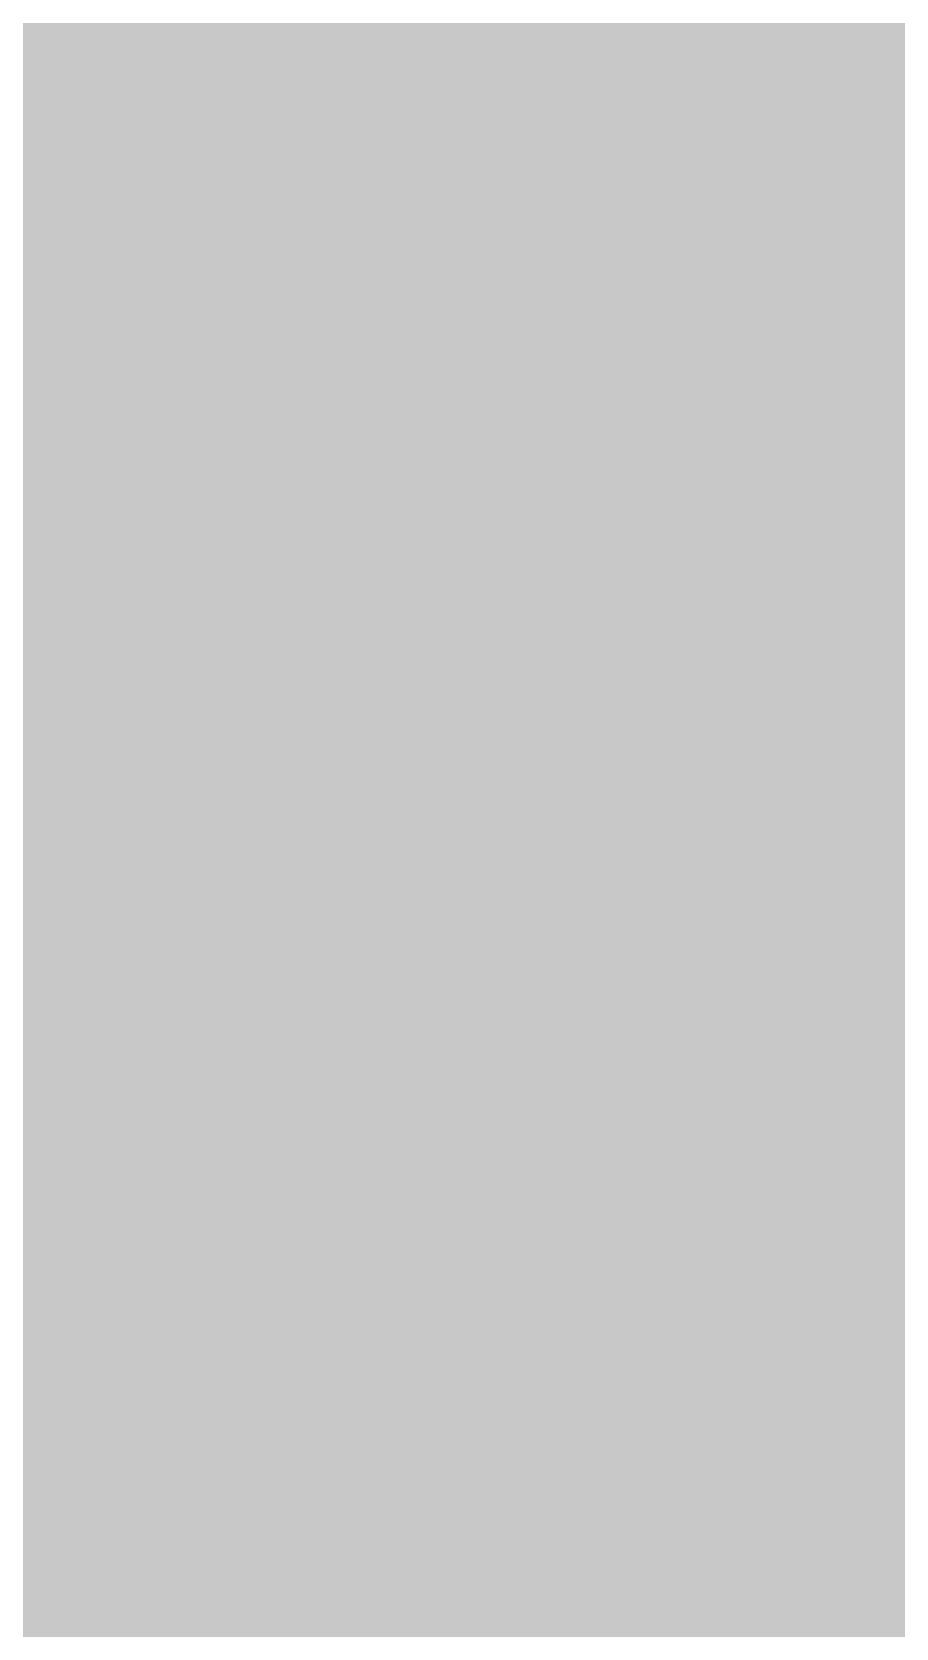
# Model space of a CAD drawing. Header units: millimetres. Extents: x 85 to 447, y 59 to 294.
# Drawn here: x 341.210643 to 341.2108947, y 64.693358 to 64.6938228 of the extents above; entities that cross this region are included whole.
import ezdxf

# ---------------------------------------------------------------- set-up
doc = ezdxf.new("R2010")
doc.units = ezdxf.units.MM
doc.layers.add('BG', color=7, linetype='Continuous')

msp = doc.modelspace()

# ---------------------------------------------------------------- hatches: boundary and pattern name
at = {"true_color": 0xfce102}
for points in [[(341.2408753, 64.72830984), (341.19416752, 64.73222567), (341.19247847, 64.73097957), (341.19109739, 64.72950793), (341.19001032, 64.72783731), (341.18920331, 64.72599424), (341.18866242, 64.72400529), (341.18837369, 64.721897), (341.18832318, 64.71969592), (341.18849694, 64.7174286), (341.18888102, 64.7151216), (341.18946147, 64.71280146), (341.19022434, 64.71049473), (341.19115568, 64.70822796), (341.19224154, 64.70602771), (341.19346798, 64.70392052), (341.19482105, 64.70193295), (341.1962868, 64.70009153), (341.19785127, 64.69842284), (341.19950053, 64.6969534), (341.20122061, 64.69570979), (341.20299758, 64.69471853), (341.20481748, 64.69400619), (341.20666636, 64.69359932), (341.20853029, 64.69352446), (341.2103953, 64.69380817), (341.21043338, 64.69380498), (341.21046848, 64.69379586), (341.21050092, 64.69378151), (341.21053102, 64.6937626), (341.21055909, 64.69373984), (341.21058546, 64.69371391), (341.21061046, 64.6936855), (341.2106344, 64.6936553), (341.21065761, 64.693624), (341.2106804, 64.69359228), (341.2107031, 64.69356084), (341.21072602, 64.69353036), (341.21074951, 64.69350153), (341.21077386, 64.69347505), (341.21079941, 64.6934516), (341.21082647, 64.69343187), (341.21085537, 64.69341656), (341.21088643, 64.69340633), (341.21091997, 64.6934019), (341.21095631, 64.69340395), (341.21099578, 64.69341316), (341.21103869, 64.69343022), (341.21108536, 64.69345583), (341.21113613, 64.69349067), (341.21236417, 64.69492826), (341.2135962, 64.69636599), (341.21483182, 64.697804), (341.21607061, 64.69924242), (341.21731215, 64.70068139), (341.21855604, 64.70212105), (341.21980185, 64.70356153), (341.22104919, 64.70500299), (341.22229762, 64.70644554), (341.22354674, 64.70788933), (341.22479614, 64.7093345), (341.2260454, 64.71078119), (341.22729411, 64.71222953), (341.22854185, 64.71367966), (341.22978822, 64.71513173), (341.2310328, 64.71658586), (341.23227517, 64.71804219), (341.23351492, 64.71950087), (341.23475164, 64.72096202), (341.23598491, 64.7224258), (341.23721433, 64.72389233), (341.23843948, 64.72536175), (341.23965994, 64.72683421)], [(341.21040773, 64.69381528), (341.2104342, 64.69373696), (341.21046071, 64.69366057), (341.21048731, 64.69358584), (341.21051406, 64.69351248), (341.21054098, 64.69344022), (341.21056814, 64.6933688), (341.21059557, 64.69329792), (341.21062332, 64.69322732), (341.21065144, 64.69315672), (341.21067997, 64.69308584), (341.21070896, 64.69301441), (341.21073846, 64.69294216), (341.21076851, 64.6928688), (341.21079916, 64.69279406), (341.21083045, 64.69271767), (341.21086242, 64.69263935), (341.21089514, 64.69255883), (341.21092863, 64.69247583), (341.21096295, 64.69239007), (341.21099815, 64.69230128), (341.21103426, 64.69220918), (341.21107133, 64.69211349), (341.21110942, 64.69201395), (341.21114857, 64.69191028), (341.21117128, 64.6920002), (341.21118697, 64.69208502), (341.21119632, 64.69216515), (341.21120001, 64.69224101), (341.21119875, 64.69231301), (341.21119321, 64.69238157), (341.2111841, 64.69244709), (341.21117208, 64.69251), (341.21115787, 64.6925707), (341.21114214, 64.69262962), (341.21112558, 64.69268715), (341.21110888, 64.69274372), (341.21109273, 64.69279973), (341.21107783, 64.69285561), (341.21106485, 64.69291177), (341.21105449, 64.69296861), (341.21104744, 64.69302656), (341.21104439, 64.69308602), (341.21104602, 64.69314741), (341.21105302, 64.69321115), (341.21106609, 64.69327764), (341.21108591, 64.6933473), (341.21111317, 64.69342054), (341.21114857, 64.69349778), (341.2110978, 64.69346294), (341.21105112, 64.69343733), (341.21100821, 64.69342027), (341.21096875, 64.69341106), (341.21093241, 64.69340901), (341.21089887, 64.69341344), (341.21086781, 64.69342366), (341.21083891, 64.69343898), (341.21081184, 64.69345871), (341.2107863, 64.69348216), (341.21076194, 64.69350864), (341.21073846, 64.69353747), (341.21071553, 64.69356795), (341.21069283, 64.69359939), (341.21067004, 64.69363111), (341.21064684, 64.69366241), (341.2106229, 64.69369261), (341.2105979, 64.69372102), (341.21057153, 64.69374695), (341.21054345, 64.69376971), (341.21051336, 64.69378862), (341.21048092, 64.69380297), (341.21044582, 64.69381209)]]:
    msp.add_hatch(color=2, dxfattribs=at).paths.add_polyline_path(points)
at = {"layer": 'BG', "true_color": 0x5e416d}
msp.add_hatch(color=197, dxfattribs=at).paths.add_polyline_path([(309.36953473, 58.52312173), (429.36936769, 58.52312173), (429.36936769, 158.52309881), (309.36953473, 158.52309881)])

doc.saveas('drawing.dxf')
